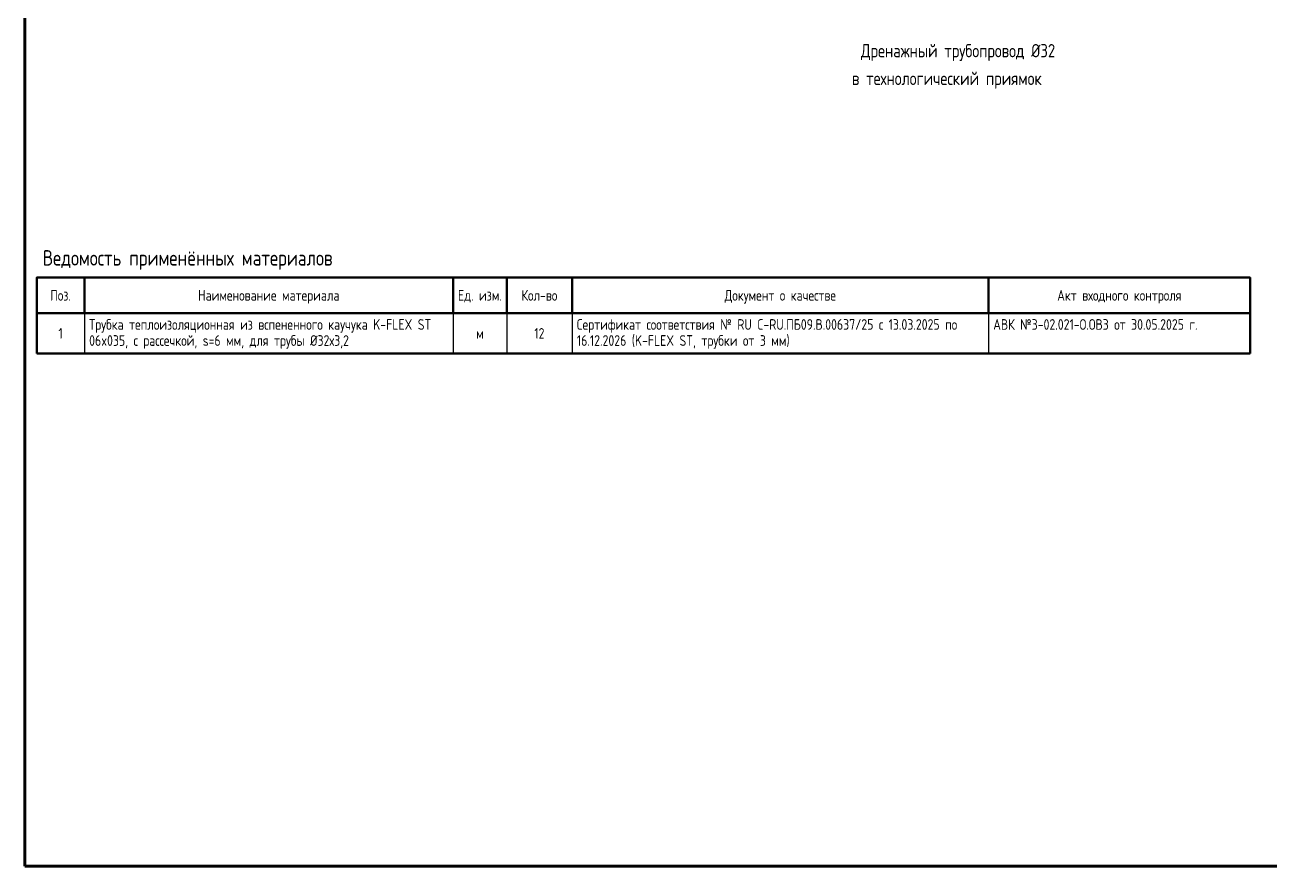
# Model space of a CAD drawing. Header units: metres. Extents: x 20 to 415, y 5 to 292.
# Drawn here: x 20 to 229.4, y 5 to 146.5 of the extents above; entities that cross this region are included whole.
import ezdxf
from ezdxf.enums import TextEntityAlignment as Align

# ---------------------------------------------------------------- set-up
doc = ezdxf.new("R2010")
doc.units = ezdxf.units.M
for name, color, linetype in [('ОБОЗНАЧЕНИЯ', 7, 'Continuous'), ('РАМКА', 7, 'Continuous'), ('ТЕКСТ', 7, 'Continuous')]:
    doc.layers.add(name, color=color, linetype=linetype)
doc.styles.add('GOST', font='isocpeur.ttf')

msp = doc.modelspace()

# ---------------------------------------------------------------- linework, layer by layer
at = {"layer": 'РАМКА', "lineweight": 60}
msp.add_lwpolyline([(20, 5), (415, 5), (415, 292), (20, 292), (20, 5)], dxfattribs=at)
at = {"layer": 'РАМКА', "lineweight": 50}
for points in [[(22, 98), (226, 98), (226, 104), (22, 104), (22, 98)], [(22, 104), (22, 98)], [(22, 104), (22, 91.2)], [(30, 104), (30, 98)], [(92, 104), (92, 98)], [(101, 104), (101, 98)], [(112, 104), (112, 98)], [(182, 104), (182, 98)], [(226, 104), (226, 91.2)], [(22, 91.2), (226, 91.2)]]:
    msp.add_lwpolyline(points, dxfattribs=at)
at = {"layer": 'РАМКА', "lineweight": 25}
for points in [[(22, 98), (22, 91.2)], [(30, 98), (30, 91.2)], [(92, 98), (92, 91.2)], [(101, 98), (101, 91.2)], [(112, 98), (112, 91.2)], [(182, 98), (182, 91.2)], [(226, 98), (226, 91.2)], [(22, 91.2), (226, 91.2)]]:
    msp.add_lwpolyline(points, dxfattribs=at)

# ---------------------------------------------------------------- texts
at = {"layer": 'ОБОЗНАЧЕНИЯ', "style": 'GOST', "width": 0.8}
for s, p in [('Дренажный трубопровод %%c32', (160.57, 141.03)), ('в технологический приямок', (159.05, 136.37))]:
    msp.add_text(s, height=2.24, dxfattribs=at).set_placement(p)
at = {"layer": 'ТЕКСТ', "style": 'GOST', "width": 0.8}
for s, height, p in [('Ведомость применённых материалов', 2.6, (23, 106)), ('Трубка теплоизоляционная из вспененного каучука K-FLEX ST', 1.8, (30.8, 95.2)), ('Сертификат соответствия № RU C-RU.ПБ09.В.00637/25 с 13.03.2025 по', 1.8, (112.8, 95.2)), ('АВК №3-02.021-О.ОВ3 от 30.05.2025 г.', 1.8, (182.8, 95.2)), ('06x035, с рассечкой, s=6 мм, для трубы %%c32х3,2', 1.8, (30.8, 92.5)), ('16.12.2026 (K-FLEX ST, трубки от 3 мм)', 1.8, (112.8, 92.5))]:
    msp.add_text(s, height=height, dxfattribs=at).set_placement(p)
for s, p in [('Поз.', (26, 100.1)), ('Наименование материала', (61, 100.1)), ('Ед. изм.', (96.5, 100.1)), ('Кол-во', (106.5, 100.1)), ('Документ о качестве', (147, 100.1)), ('Акт входного контроля', (204, 100.1)), ('1', (26, 93.7)), ('м', (96.5, 93.7)), ('12', (106.5, 93.7))]:
    msp.add_text(s, height=1.8, dxfattribs=at).set_placement(p, align=Align.CENTER)

doc.saveas('drawing.dxf')
